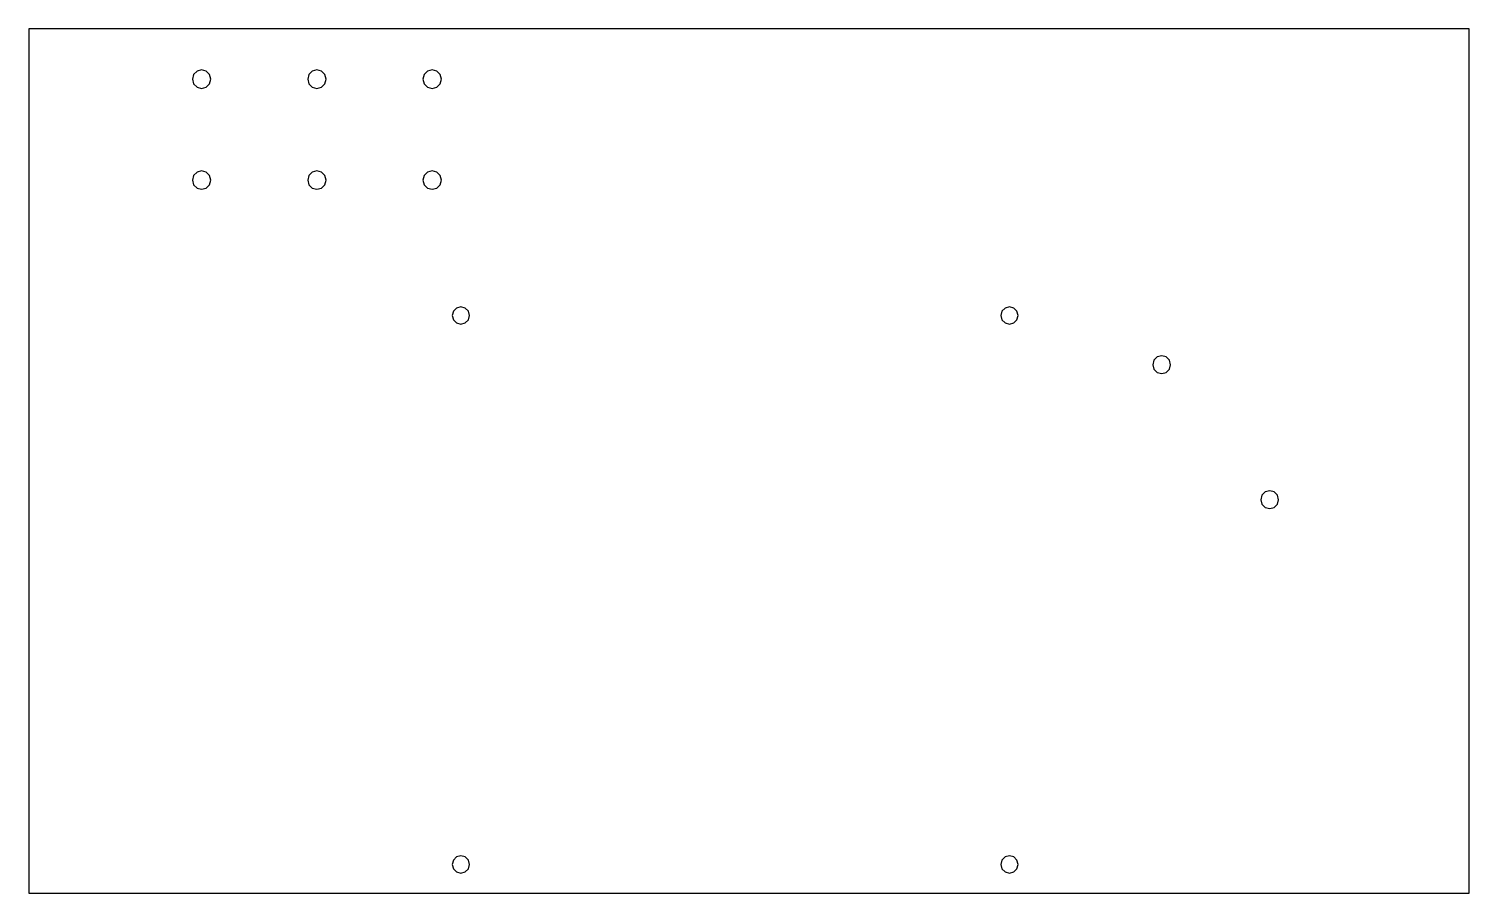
# Model space of a CAD drawing. Extents: x -40 to 226, y -129 to 318.
# Drawn here: x -40.3 to 226.4, y -129 to 31 of the extents above.
import ezdxf

# ---------------------------------------------------------------- set-up
doc = ezdxf.new("R2010")
doc.units = 0

msp = doc.modelspace()

# ---------------------------------------------------------------- linework, layer by layer
at = {"layer": 'Layer 1'}
for p, q in [((226.379, 30.9733), (-40.2871, 30.9733)), ((-40.2871, 30.9733), (-40.2871, -129.027)), ((226.379, -129.027), (226.379, 30.9733)), ((-9.76651, 22.49508), (-9.99378, 21.64)), ((-9.99378, 21.64), (-9.76651, 20.78492)), ((-9.141642, 23.121462), (-9.76651, 22.49508)), ((-8.287115, 23.350801), (-9.141642, 23.121462)), ((-7.432588, 23.121462), (-8.287115, 23.350801)), ((-6.80772, 22.49508), (-7.432588, 23.121462)), ((-6.58045, 21.64), (-6.80772, 22.49508)), ((-6.80772, 20.78492), (-6.58045, 21.64)), ((-6.58045, 21.64), (-6.58045, 21.64)), ((11.56684, 22.49508), (11.33957, 21.64)), ((11.33957, 21.64), (11.56684, 20.78492)), ((12.191708, 23.121462), (11.56684, 22.49508)), ((13.046235, 23.350801), (12.191708, 23.121462)), ((13.900762, 23.121462), (13.046235, 23.350801)), ((14.52563, 22.49508), (13.900762, 23.121462)), ((14.7529, 21.64), (14.52563, 22.49508)), ((14.52563, 20.78492), (14.7529, 21.64)), ((14.7529, 21.64), (14.7529, 21.64)), ((32.90014, 22.49508), (32.67287, 21.64)), ((32.67287, 21.64), (32.90014, 20.78492)), ((33.525008, 23.121462), (32.90014, 22.49508)), ((34.379535, 23.350801), (33.525008, 23.121462)), ((35.234062, 23.121462), (34.379535, 23.350801)), ((35.85893, 22.49508), (35.234062, 23.121462)), ((36.0862, 21.64), (35.85893, 22.49508)), ((35.85893, 20.78492), (36.0862, 21.64)), ((36.0862, 21.64), (36.0862, 21.64)), ((-9.76651, 20.78492), (-9.141642, 20.158538)), ((-9.141642, 20.158538), (-8.287115, 19.929199)), ((-8.287115, 19.929199), (-7.432588, 20.158538)), ((-7.432588, 20.158538), (-6.80772, 20.78492)), ((11.56684, 20.78492), (12.191708, 20.158538)), ((12.191708, 20.158538), (13.046235, 19.929199)), ((13.046235, 19.929199), (13.900762, 20.158538)), ((13.900762, 20.158538), (14.52563, 20.78492)), ((32.90014, 20.78492), (33.525008, 20.158538)), ((33.525008, 20.158538), (34.379535, 19.929199)), ((34.379535, 19.929199), (35.234062, 20.158538)), ((35.234062, 20.158538), (35.85893, 20.78492)), ((-9.76651, 3.82845), (-9.99378, 2.97337)), ((-9.99378, 2.97337), (-9.76651, 2.11829)), ((-9.141642, 4.454832), (-9.76651, 3.82845)), ((-8.287115, 4.684171), (-9.141642, 4.454832)), ((-7.432588, 4.454832), (-8.287115, 4.684171)), ((-6.80772, 3.82845), (-7.432588, 4.454832)), ((-6.58045, 2.97337), (-6.80772, 3.82845)), ((-6.80772, 2.11829), (-6.58045, 2.97337)), ((-6.58045, 2.97337), (-6.58045, 2.97337)), ((11.56684, 3.82845), (11.33957, 2.97337)), ((11.33957, 2.97337), (11.56684, 2.11829)), ((12.191708, 4.454832), (11.56684, 3.82845)), ((13.046235, 4.684171), (12.191708, 4.454832)), ((13.900762, 4.454832), (13.046235, 4.684171)), ((14.52563, 3.82845), (13.900762, 4.454832)), ((14.7529, 2.97337), (14.52563, 3.82845)), ((14.52563, 2.11829), (14.7529, 2.97337)), ((14.7529, 2.97337), (14.7529, 2.97337)), ((32.90014, 3.82845), (32.67287, 2.97337)), ((32.67287, 2.97337), (32.90014, 2.11829)), ((33.525008, 4.454832), (32.90014, 3.82845)), ((34.379535, 4.684171), (33.525008, 4.454832)), ((35.234062, 4.454832), (34.379535, 4.684171)), ((35.85893, 3.82845), (35.234062, 4.454832)), ((36.0862, 2.97337), (35.85893, 3.82845)), ((35.85893, 2.11829), (36.0862, 2.97337)), ((36.0862, 2.97337), (36.0862, 2.97337)), ((-9.76651, 2.11829), (-9.141642, 1.491908)), ((-9.141642, 1.491908), (-8.287115, 1.262569)), ((-8.287115, 1.262569), (-7.432588, 1.491908)), ((-7.432588, 1.491908), (-6.80772, 2.11829)), ((11.56684, 2.11829), (12.191708, 1.491908)), ((12.191708, 1.491908), (13.046235, 1.262569)), ((13.046235, 1.262569), (13.900762, 1.491908)), ((13.900762, 1.491908), (14.52563, 2.11829)), ((32.90014, 2.11829), (33.525008, 1.491908)), ((33.525008, 1.491908), (34.379535, 1.262569)), ((34.379535, 1.262569), (35.234062, 1.491908)), ((35.234062, 1.491908), (35.85893, 2.11829)), ((38.327159, -21.2933), (38.1128, -22.0933)), ((38.9128, -20.707659), (38.327159, -21.2933)), ((39.7128, -20.4933), (38.9128, -20.707659)), ((40.5128, -20.707659), (39.7128, -20.4933)), ((41.098441, -21.2933), (40.5128, -20.707659)), ((41.3128, -22.0933), (41.098441, -21.2933)), ((139.873359, -21.2933), (139.659, -22.0933)), ((140.459, -20.707659), (139.873359, -21.2933)), ((141.259, -20.4933), (140.459, -20.707659)), ((142.059, -20.707659), (141.259, -20.4933)), ((142.644641, -21.2933), (142.059, -20.707659)), ((142.859, -22.0933), (142.644641, -21.2933)), ((38.1128, -22.0933), (38.327159, -22.8933)), ((38.327159, -22.8933), (38.9128, -23.478941)), ((38.9128, -23.478941), (39.7128, -23.6933)), ((39.7128, -23.6933), (40.5128, -23.478941)), ((40.5128, -23.478941), (41.098441, -22.8933)), ((41.098441, -22.8933), (41.3128, -22.0933)), ((41.3128, -22.0933), (41.3128, -22.0933)), ((139.659, -22.0933), (139.873359, -22.8933)), ((139.873359, -22.8933), (140.459, -23.478941)), ((140.459, -23.478941), (141.259, -23.6933)), ((141.259, -23.6933), (142.059, -23.478941)), ((142.059, -23.478941), (142.644641, -22.8933)), ((142.644641, -22.8933), (142.859, -22.0933)), ((142.859, -22.0933), (142.859, -22.0933)), ((168.018839, -30.372735), (167.797335, -31.1994)), ((167.797335, -31.1994), (168.018841, -32.026065)), ((168.624, -29.767574), (168.018839, -30.372735)), ((169.450665, -29.54607), (168.624, -29.767574)), ((170.27733, -29.767574), (169.450665, -29.54607)), ((170.882491, -30.372735), (170.27733, -29.767574)), ((171.104, -31.1994), (170.882491, -30.372735)), ((170.882493, -32.026065), (171.103998, -31.1994)), ((171.103998, -31.1994), (171.104, -31.1994)), ((168.018841, -32.026065), (168.624003, -32.631226)), ((168.624003, -32.631226), (169.450668, -32.85273)), ((169.450668, -32.85273), (170.277333, -32.631226)), ((170.277333, -32.631226), (170.882493, -32.026065)), ((188.009839, -55.360435), (187.788335, -56.1871)), ((188.615, -54.755274), (188.009839, -55.360435)), ((189.441665, -54.53377), (188.615, -54.755274)), ((190.26833, -54.755274), (189.441665, -54.53377)), ((190.873491, -55.360435), (190.26833, -54.755274)), ((191.095, -56.1871), (190.873491, -55.360435)), ((187.788335, -56.1871), (188.009841, -57.013765)), ((188.009841, -57.013765), (188.615003, -57.618926)), ((188.615003, -57.618926), (189.441667, -57.84043)), ((189.441667, -57.84043), (190.268332, -57.618926)), ((190.268332, -57.618926), (190.873493, -57.013765)), ((190.873493, -57.013765), (191.094998, -56.1871)), ((191.094998, -56.1871), (191.095, -56.1871)), ((38.9128, -122.307359), (38.327159, -122.893)), ((39.7128, -122.093), (38.9128, -122.307359)), ((40.5128, -122.307359), (39.7128, -122.093)), ((41.098441, -122.893), (40.5128, -122.307359)), ((140.459, -122.307359), (139.873359, -122.893)), ((141.259, -122.093), (140.459, -122.307359)), ((142.059, -122.307359), (141.259, -122.093)), ((142.644641, -122.893), (142.059, -122.307359)), ((38.327159, -122.893), (38.1128, -123.693)), ((38.1128, -123.693), (38.327159, -124.493)), ((38.327159, -124.493), (38.9128, -125.078641)), ((38.9128, -125.078641), (39.7128, -125.293)), ((39.7128, -125.293), (40.5128, -125.078641)), ((40.5128, -125.078641), (41.098441, -124.493)), ((41.3128, -123.693), (41.098441, -122.893)), ((41.098441, -124.493), (41.3128, -123.693)), ((41.3128, -123.693), (41.3128, -123.693)), ((139.873359, -122.893), (139.659, -123.693)), ((139.659, -123.693), (139.873359, -124.493)), ((139.873359, -124.493), (140.459, -125.078641)), ((140.459, -125.078641), (141.259, -125.293)), ((141.259, -125.293), (142.059, -125.078641)), ((142.059, -125.078641), (142.644641, -124.493)), ((142.859, -123.693), (142.644641, -122.893)), ((142.644641, -124.493), (142.859, -123.693)), ((142.859, -123.693), (142.859, -123.693)), ((-40.2871, -129.027), (226.379, -129.027))]:
    msp.add_line(p, q, dxfattribs=at)

doc.saveas('drawing.dxf')
